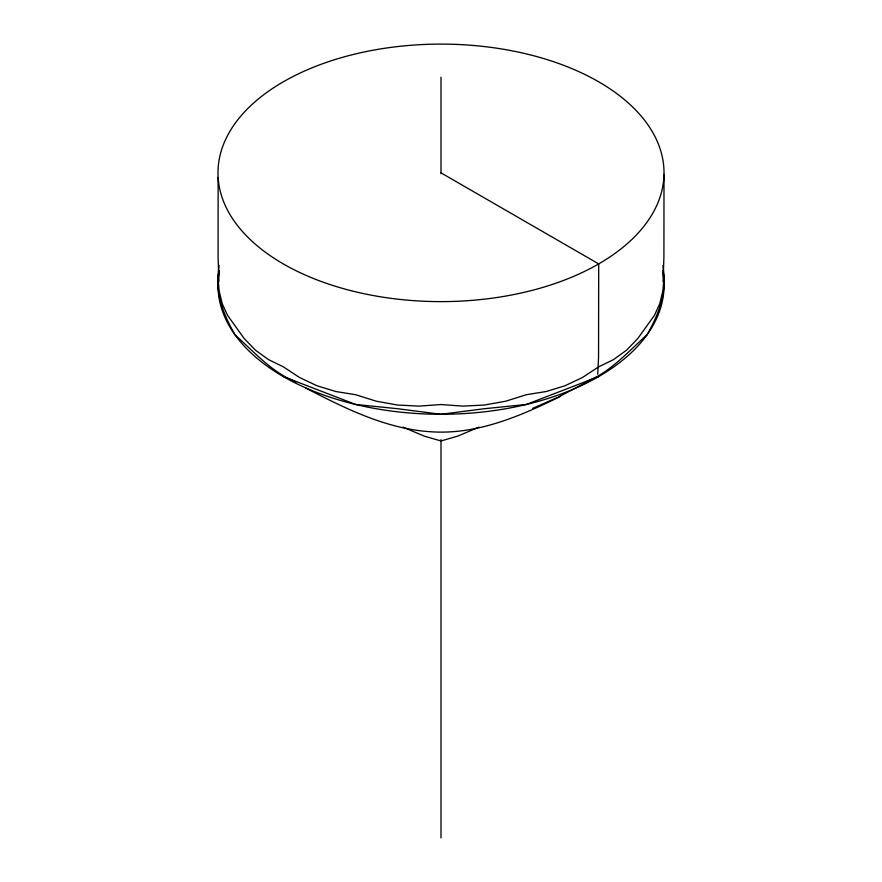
<?xml version="1.0" encoding="UTF-8"?>
<svg xmlns="http://www.w3.org/2000/svg" width="882" height="882" viewBox="0 0 882 882"><rect width="100%" height="100%" fill="white"/><g stroke="black" fill="none" stroke-linecap="round" stroke-linejoin="round"><path stroke-width="1.32" d="M218.13 177.525L218.086 257.202L218.945 281.501M664.003 174.415L663.914 257.202L663.066 281.501M219.056 270.565C214.701 293.298 223.984 315.414 234.976 334.796C254.027 351.786 271.777 372.347 295.9 381.884M219.056 265.361L217.953 275.757L219.056 290.597L222.264 303.849L227.567 315.359L244.314 338.688L255.582 350.286L268.602 359.669L283.298 366.802L299.516 377.507L317.079 385.798L335.844 391.531L355.655 394.706L376.25 401.2L397.506 405.025L419.137 406.117L441 404.529L462.852 406.117L484.494 405.025L505.75 401.2L526.345 394.706L546.156 391.531L564.921 385.798L582.484 377.507L598.702 366.802L613.398 359.669L626.418 350.286L637.686 338.688L654.433 315.359L659.725 303.849L662.944 290.597L664.047 275.757L662.944 265.361M597.709 374.211L598.547 357.695L598.702 263.905L441 172.861M596.177 377.187L558.361 397.054M586.1 381.884C610.223 372.347 627.973 351.786 647.024 334.796C658.016 315.414 667.299 293.298 662.944 270.565M557.192 397.606L532.629 408.366M560.423 396.415C520.215 416.216 476.589 435.047 430.714 431.75C385.82 428.928 344.575 408.079 305.315 387.86M479.036 427.12L457.626 436.171L441 440.956L424.374 436.171L402.964 427.12M598.702 376.559L526.345 404.463L484.494 408.708L441 414.297L397.506 408.708L355.655 404.463L283.298 376.559M441 77.23L441 173.688M441 439.655L441 837.9M662.834 272.218A223.014 128.761 0 0 1 441 414.275A223.014 128.761 0 0 1 219.188 272.218M315.999 279.495A223.025 128.761 0 0 0 663.451 182.045A223.025 128.761 0 0 0 343.55 57.043A223.025 128.761 0 0 0 315.999 279.495"/></g></svg>
